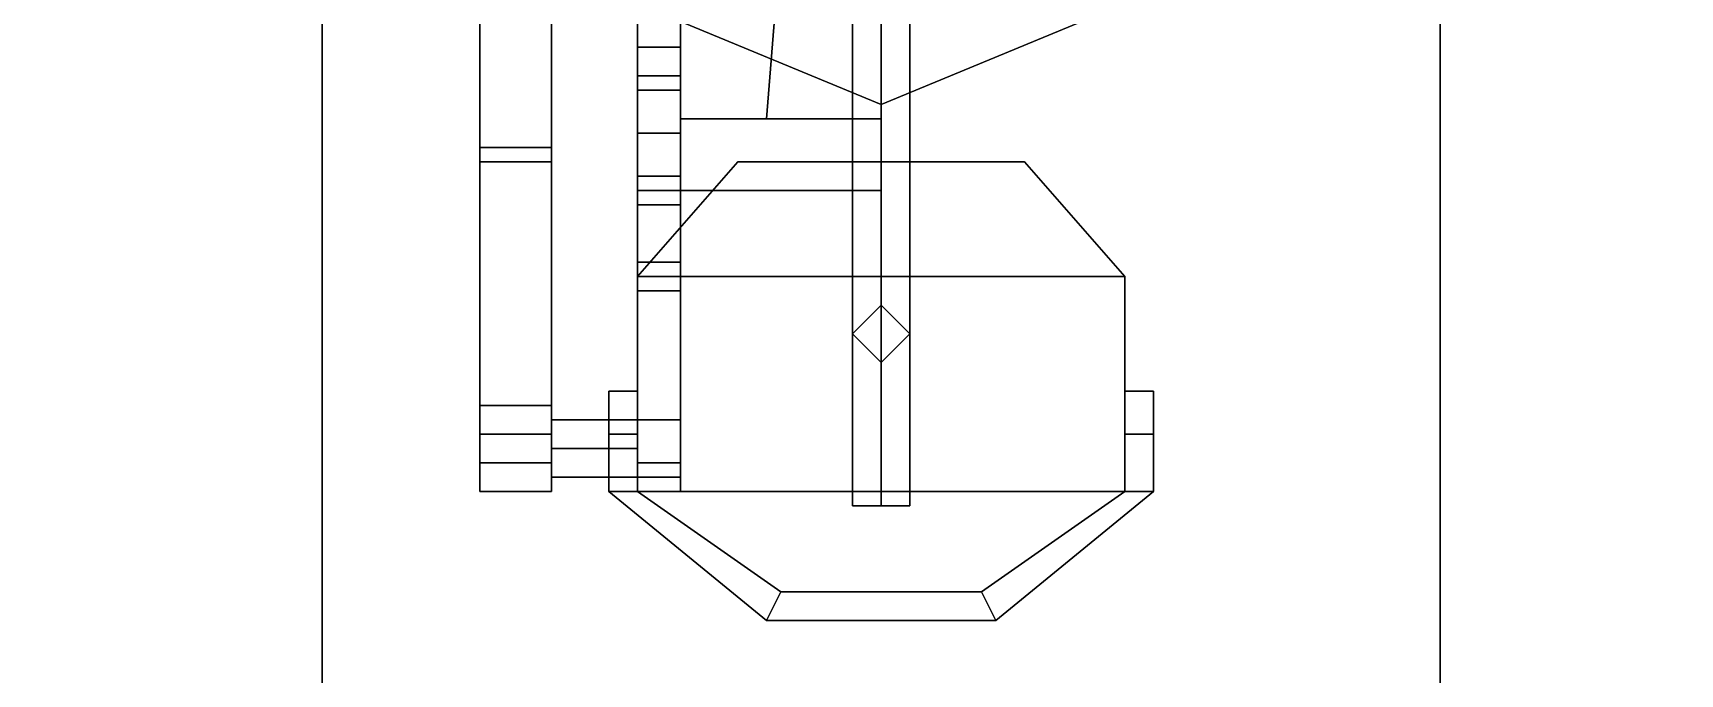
# Model space of a CAD drawing. Header units: millimetres. Extents: x -4.4 to 4.4, y -34.7 to 40.8.
# Drawn here: x -0.592 to 0.557, y 10.053 to 10.5 of the extents above; entities that cross this region are included whole.
import ezdxf

# ---------------------------------------------------------------- set-up
doc = ezdxf.new("R2010")
doc.units = ezdxf.units.MM
doc.layers.add('turret', color=2, linetype='Continuous')

msp = doc.modelspace()

# ---------------------------------------------------------------- linework, layer by layer
for points in [[(-1.59, 9.69, 4.37), (1.59, 9.69, 4.37), (1.59, 13.31, 4.42), (-1.59, 13.31, 4.42)], [(-1.17, 13.31, -2.41), (-0.39, 13.31, -2.54), (-0.39, 9.69, -2.54), (-1.29, 9.69, -2.41)], [(0.39, 9.69, -2.54), (-0.39, 9.69, -2.54), (-0.39, 13.31, -2.54), (0.39, 13.31, -2.54)], [(1.29, 9.69, -2.41), (0.39, 9.69, -2.54), (0.39, 13.31, -2.54), (1.17, 13.31, -2.41)], [(-0.3323, 10.5877, 4.41), (0, 10.45, 4.41), (0, 10.54, 4.41), (-0.2687, 10.6513, 4.41)], [(0, 10.45, 4.41), (0.3323, 10.5877, 4.41), (0.2687, 10.6513, 4.41), (0, 10.54, 4.41)], [(-0.3323, 10.5877, 4.38), (0, 10.45, 4.38), (0, 10.45, 4.41), (-0.3323, 10.5877, 4.41)], [(0, 10.45, 4.38), (0.3323, 10.5877, 4.38), (0.3323, 10.5877, 4.41), (0, 10.45, 4.41)]]:
    msp.add_3dface(points)
at = {"layer": 'turret', "color": 3}
for points in [[(-0.08, 10.44, 5.61), (-0.06, 10.69, 5.63), (0, 10.69, 5.63), (0, 10.44, 5.61)], [(-0.08, 10.44, 5.66), (-0.06, 10.69, 5.66), (-0.06, 10.69, 5.63), (-0.08, 10.44, 5.61)], [(0, 10.44, 5.66), (0, 10.69, 5.66), (-0.06, 10.69, 5.66), (-0.08, 10.44, 5.66)], [(0, 10.69, 5.63), (0, 10.69, 5.66), (0, 10.44, 5.66), (0, 10.44, 5.61)], [(0, 10.39, 5.66), (0, 10.44, 5.66), (-0.14, 10.44, 5.66), (-0.14, 10.39, 5.66)], [(-0.14, 10.39, 5.61), (-0.14, 10.44, 5.61), (0, 10.44, 5.61), (0, 10.39, 5.61)], [(-0.14, 10.39, 5.66), (-0.14, 10.44, 5.66), (-0.14, 10.44, 5.61), (-0.14, 10.39, 5.61)], [(-0.14, 10.44, 5.63), (-0.14, 10.44, 5.66), (-0.08, 10.44, 5.66), (-0.08, 10.44, 5.63)], [(0, 10.44, 5.61), (0, 10.44, 5.66), (0, 10.39, 5.66), (0, 10.39, 5.61)], [(0, 10.39, 5.61), (0, 10.39, 5.66), (-0.14, 10.39, 5.66), (-0.14, 10.39, 5.61)]]:
    msp.add_3dface(points, dxfattribs=at)
at = {"layer": 'turret'}
for points in [[(-0.28, 10.56, 5.54), (-0.28, 10.42, 5.61), (-0.23, 10.42, 5.61), (-0.23, 10.56, 5.54)], [(-0.28, 10.41, 5.55), (-0.28, 10.42, 5.61), (-0.28, 10.56, 5.54), (-0.28, 10.55, 5.48)], [(-0.23, 10.56, 5.54), (-0.23, 10.42, 5.61), (-0.23, 10.41, 5.55), (-0.23, 10.55, 5.48)], [(-0.23, 10.55, 5.48), (-0.23, 10.41, 5.55), (-0.28, 10.41, 5.55), (-0.28, 10.55, 5.48)], [(-0.14, 10.47, 5.93), (-0.14, 10.54, 5.93), (-0.17, 10.54, 5.93), (-0.17, 10.47, 5.93)], [(-0.17, 10.54, 5.93), (-0.17, 10.53, 5.88), (-0.17, 10.49, 5.88), (-0.17, 10.47, 5.93)], [(-0.14, 10.49, 5.88), (-0.14, 10.53, 5.88), (-0.14, 10.54, 5.93), (-0.14, 10.47, 5.93)], [(-0.17, 10.49, 5.88), (-0.17, 10.53, 5.88), (-0.14, 10.53, 5.88), (-0.14, 10.49, 5.88)], [(-0.02, 10.53, 4.86), (0, 10.53, 4.84), (0, 10.17, 4.84), (-0.02, 10.17, 4.86)], [(0, 10.53, 4.88), (-0.02, 10.53, 4.86), (-0.02, 10.17, 4.86), (0, 10.17, 4.88)], [(0, 10.53, 4.84), (0.02, 10.53, 4.86), (0.02, 10.17, 4.86), (0, 10.17, 4.84)], [(0.02, 10.53, 4.86), (0, 10.53, 4.88), (0, 10.17, 4.88), (0.02, 10.17, 4.86)], [(-0.17, 10.43, 5.84), (-0.17, 10.49, 5.88), (-0.14, 10.49, 5.88), (-0.14, 10.43, 5.84)], [(-0.17, 10.47, 5.93), (-0.17, 10.49, 5.88), (-0.17, 10.43, 5.84), (-0.17, 10.39, 5.88)], [(-0.14, 10.43, 5.84), (-0.14, 10.49, 5.88), (-0.14, 10.47, 5.93), (-0.14, 10.39, 5.88)], [(-0.14, 10.39, 5.88), (-0.14, 10.47, 5.93), (-0.17, 10.47, 5.93), (-0.17, 10.39, 5.88)], [(-0.17, 10.32, 5.82), (-0.17, 10.4, 5.8), (-0.17, 10.46, 5.66), (-0.17, 10.34, 5.76)], [(-0.17, 10.46, 5.66), (-0.17, 10.4, 5.8), (-0.14, 10.4, 5.8), (-0.14, 10.46, 5.66)], [(-0.17, 10.34, 5.76), (-0.17, 10.46, 5.66), (-0.17, 10.46, 5.61), (-0.17, 10.38, 5.64)], [(-0.17, 10.46, 5.61), (-0.17, 10.46, 5.66), (-0.14, 10.46, 5.66), (-0.14, 10.46, 5.61)], [(-0.17, 10.38, 5.64), (-0.17, 10.46, 5.61), (-0.17, 10.46, 5.54), (-0.17, 10.38, 5.54)], [(-0.17, 10.38, 5.54), (-0.17, 10.46, 5.54), (-0.14, 10.46, 5.54), (-0.14, 10.38, 5.54)], [(-0.17, 10.46, 5.54), (-0.17, 10.46, 5.61), (-0.14, 10.46, 5.61), (-0.14, 10.46, 5.54)], [(-0.14, 10.46, 5.66), (-0.14, 10.4, 5.8), (-0.14, 10.32, 5.82), (-0.14, 10.34, 5.76)], [(-0.14, 10.46, 5.61), (-0.14, 10.46, 5.66), (-0.14, 10.34, 5.76), (-0.14, 10.38, 5.64)], [(-0.14, 10.46, 5.54), (-0.14, 10.46, 5.61), (-0.14, 10.38, 5.64), (-0.14, 10.38, 5.54)], [(-0.17, 10.39, 5.88), (-0.17, 10.43, 5.84), (-0.17, 10.4, 5.8), (-0.17, 10.32, 5.82)], [(-0.17, 10.4, 5.8), (-0.17, 10.43, 5.84), (-0.14, 10.43, 5.84), (-0.14, 10.4, 5.8)], [(-0.14, 10.4, 5.8), (-0.14, 10.43, 5.84), (-0.14, 10.39, 5.88), (-0.14, 10.32, 5.82)], [(-0.28, 10.42, 5.61), (-0.28, 10.24, 5.61), (-0.23, 10.24, 5.61), (-0.23, 10.42, 5.61)], [(-0.28, 10.18, 5.55), (-0.28, 10.24, 5.61), (-0.28, 10.42, 5.61), (-0.28, 10.41, 5.55)], [(-0.23, 10.42, 5.61), (-0.23, 10.24, 5.61), (-0.23, 10.18, 5.55), (-0.23, 10.41, 5.55)], [(-0.23, 10.41, 5.55), (-0.23, 10.18, 5.55), (-0.28, 10.18, 5.55), (-0.28, 10.41, 5.55)], [(0.1, 10.41, 5), (-0.1, 10.41, 5), (-0.17, 10.33, 5), (0.17, 10.33, 5)], [(-0.17, 10.33, 5), (-0.1, 10.41, 5), (-0.1, 10.41, 4.98), (-0.17, 10.33, 4.98)], [(0.1, 10.41, 4.98), (-0.1, 10.41, 4.98), (-0.1, 10.41, 5), (0.1, 10.41, 5)], [(0.17, 10.33, 4.98), (0.1, 10.41, 4.98), (0.1, 10.41, 5), (0.17, 10.33, 5)], [(-0.14, 10.32, 5.82), (-0.14, 10.39, 5.88), (-0.17, 10.39, 5.88), (-0.17, 10.32, 5.82)], [(-0.14, 10.38, 5.64), (-0.14, 10.34, 5.76), (-0.17, 10.34, 5.76), (-0.17, 10.38, 5.64)], [(-0.14, 10.38, 5.54), (-0.14, 10.38, 5.64), (-0.17, 10.38, 5.64), (-0.17, 10.38, 5.54)], [(-0.17, 10.19, 5.7), (-0.17, 10.32, 5.82), (-0.17, 10.34, 5.76), (-0.17, 10.23, 5.66)], [(-0.17, 10.23, 5.66), (-0.17, 10.34, 5.76), (-0.14, 10.34, 5.76), (-0.14, 10.23, 5.66)], [(-0.14, 10.34, 5.76), (-0.14, 10.32, 5.82), (-0.14, 10.19, 5.7), (-0.14, 10.23, 5.66)], [(0.17, 10.33, 5), (-0.17, 10.33, 5), (-0.17, 10.18, 5), (0.17, 10.18, 5)], [(-0.17, 10.18, 5), (-0.17, 10.33, 5), (-0.17, 10.33, 4.98), (-0.17, 10.18, 4.98)], [(-0.14, 10.19, 5.7), (-0.14, 10.32, 5.82), (-0.17, 10.32, 5.82), (-0.17, 10.19, 5.7)], [(0.17, 10.18, 4.98), (0.17, 10.33, 4.98), (0.17, 10.33, 5), (0.17, 10.18, 5)], [(0, 10.31, 4.81), (-0.02, 10.29, 4.81), (-0.02, 10.29, 4.98), (0, 10.31, 4.98)], [(0.02, 10.29, 4.81), (0, 10.31, 4.81), (0, 10.31, 4.98), (0.02, 10.29, 4.98)], [(-0.02, 10.29, 4.81), (0, 10.27, 4.81), (0, 10.27, 4.98), (-0.02, 10.29, 4.98)], [(0, 10.27, 4.81), (0.02, 10.29, 4.81), (0.02, 10.29, 4.98), (0, 10.27, 4.98)], [(-0.17, 10.25, 5.25), (-0.17, 10.25, 4.98), (-0.19, 10.25, 4.98), (-0.19, 10.25, 5.25)], [(-0.19, 10.25, 4.98), (-0.19, 10.22, 4.98), (-0.19, 10.22, 5.16), (-0.19, 10.25, 5.25)], [(-0.19, 10.25, 5.25), (-0.19, 10.18, 5.25), (-0.17, 10.18, 5.25), (-0.17, 10.25, 5.25)], [(-0.19, 10.22, 5.16), (-0.19, 10.18, 5.16), (-0.19, 10.18, 5.25), (-0.19, 10.25, 5.25)], [(-0.17, 10.22, 5.16), (-0.17, 10.22, 5), (-0.17, 10.25, 5), (-0.17, 10.25, 5.25)], [(-0.17, 10.18, 5.25), (-0.17, 10.18, 5.16), (-0.17, 10.22, 5.16), (-0.17, 10.25, 5.25)], [(0.19, 10.25, 5.25), (0.19, 10.25, 4.98), (0.17, 10.25, 4.98), (0.17, 10.25, 5.25)], [(0.17, 10.25, 5.25), (0.17, 10.25, 5), (0.17, 10.22, 5), (0.17, 10.22, 5.16)], [(0.19, 10.18, 5.25), (0.19, 10.25, 5.25), (0.17, 10.25, 5.25), (0.17, 10.18, 5.25)], [(0.17, 10.25, 5.25), (0.17, 10.22, 5.16), (0.17, 10.18, 5.16), (0.17, 10.18, 5.25)], [(0.19, 10.22, 4.98), (0.19, 10.25, 4.98), (0.19, 10.25, 5.25), (0.19, 10.22, 5.16)], [(0.19, 10.18, 5.16), (0.19, 10.22, 5.16), (0.19, 10.25, 5.25), (0.19, 10.18, 5.25)], [(-0.28, 10.24, 5.61), (-0.28, 10.24, 5.68), (-0.23, 10.24, 5.68), (-0.23, 10.24, 5.61)], [(-0.28, 10.18, 5.68), (-0.28, 10.24, 5.68), (-0.28, 10.24, 5.61), (-0.28, 10.18, 5.55)], [(-0.28, 10.24, 5.68), (-0.28, 10.22, 5.71), (-0.23, 10.22, 5.71), (-0.23, 10.24, 5.68)], [(-0.28, 10.2, 5.71), (-0.28, 10.22, 5.71), (-0.28, 10.24, 5.68), (-0.28, 10.18, 5.68)], [(-0.23, 10.24, 5.61), (-0.23, 10.24, 5.68), (-0.23, 10.18, 5.68), (-0.23, 10.18, 5.55)], [(-0.23, 10.24, 5.68), (-0.23, 10.22, 5.71), (-0.23, 10.2, 5.71), (-0.23, 10.18, 5.68)], [(-0.23, 10.23, 5.68), (-0.23, 10.21, 5.7), (-0.17, 10.21, 5.7), (-0.17, 10.23, 5.68)], [(-0.23, 10.21, 5.66), (-0.23, 10.23, 5.68), (-0.17, 10.23, 5.68), (-0.17, 10.21, 5.66)], [(-0.17, 10.2, 5.65), (-0.17, 10.23, 5.66), (-0.14, 10.23, 5.66), (-0.14, 10.2, 5.65)], [(-0.17, 10.18, 5.68), (-0.17, 10.19, 5.7), (-0.17, 10.23, 5.66), (-0.17, 10.2, 5.65)], [(-0.14, 10.23, 5.66), (-0.14, 10.19, 5.7), (-0.14, 10.18, 5.68), (-0.14, 10.2, 5.65)], [(-0.23, 10.2, 5.71), (-0.23, 10.22, 5.71), (-0.28, 10.22, 5.71), (-0.28, 10.2, 5.71)], [(-0.19, 10.22, 5.16), (-0.19, 10.22, 4.98), (-0.17, 10.22, 4.98), (-0.17, 10.22, 5.16)], [(-0.17, 10.22, 5.16), (-0.17, 10.18, 5.16), (-0.19, 10.18, 5.16), (-0.19, 10.22, 5.16)], [(0.17, 10.22, 5.16), (0.17, 10.22, 4.98), (0.19, 10.22, 4.98), (0.19, 10.22, 5.16)], [(0.17, 10.18, 5.16), (0.17, 10.22, 5.16), (0.19, 10.22, 5.16), (0.19, 10.18, 5.16)], [(-0.23, 10.21, 5.7), (-0.23, 10.19, 5.68), (-0.17, 10.19, 5.68), (-0.17, 10.21, 5.7)], [(-0.23, 10.19, 5.68), (-0.23, 10.21, 5.66), (-0.17, 10.21, 5.66), (-0.17, 10.19, 5.68)], [(-0.23, 10.18, 5.68), (-0.23, 10.2, 5.71), (-0.28, 10.2, 5.71), (-0.28, 10.18, 5.68)], [(-0.14, 10.2, 5.65), (-0.14, 10.18, 5.68), (-0.17, 10.18, 5.68), (-0.17, 10.2, 5.65)], [(-0.14, 10.18, 5.68), (-0.14, 10.19, 5.7), (-0.17, 10.19, 5.7), (-0.17, 10.18, 5.68)], [(-0.23, 10.18, 5.55), (-0.23, 10.18, 5.68), (-0.28, 10.18, 5.68), (-0.28, 10.18, 5.55)], [(-0.07, 10.11, 5.25), (-0.17, 10.18, 5.25), (-0.19, 10.18, 5.25), (-0.08, 10.09, 5.25)], [(-0.08, 10.09, 5.25), (-0.19, 10.18, 5.25), (-0.19, 10.18, 5.16), (-0.08, 10.09, 5.16)], [(-0.08, 10.09, 5.16), (-0.19, 10.18, 5.16), (-0.17, 10.18, 5.16), (-0.07, 10.11, 5.16)], [(0.17, 10.18, 5), (-0.17, 10.18, 5), (-0.07, 10.11, 5), (0.07, 10.11, 5)], [(-0.07, 10.11, 5), (-0.17, 10.18, 5), (-0.17, 10.18, 4.98), (-0.07, 10.11, 4.98)], [(-0.17, 10.18, 5.16), (-0.17, 10.18, 5.25), (-0.07, 10.11, 5.25), (-0.07, 10.11, 5.16)], [(0.02, 10.17, 4.86), (0, 10.17, 4.88), (-0.02, 10.17, 4.86), (0, 10.17, 4.84)], [(0.07, 10.11, 4.98), (0.17, 10.18, 4.98), (0.17, 10.18, 5), (0.07, 10.11, 5)], [(0.19, 10.18, 5.16), (0.08, 10.09, 5.16), (0.07, 10.11, 5.16), (0.17, 10.18, 5.16)], [(0.17, 10.18, 5.25), (0.07, 10.11, 5.25), (0.08, 10.09, 5.25), (0.19, 10.18, 5.25)], [(0.07, 10.11, 5.16), (0.07, 10.11, 5.25), (0.17, 10.18, 5.25), (0.17, 10.18, 5.16)], [(0.19, 10.18, 5.25), (0.08, 10.09, 5.25), (0.08, 10.09, 5.16), (0.19, 10.18, 5.16)], [(0.07, 10.11, 5.25), (-0.07, 10.11, 5.25), (-0.08, 10.09, 5.25), (0.08, 10.09, 5.25)], [(0.08, 10.09, 5.16), (-0.08, 10.09, 5.16), (-0.07, 10.11, 5.16), (0.07, 10.11, 5.16)], [(0.07, 10.11, 5), (-0.07, 10.11, 5), (-0.07, 10.11, 4.98), (0.07, 10.11, 4.98)], [(-0.07, 10.11, 5.16), (-0.07, 10.11, 5.25), (0.07, 10.11, 5.25), (0.07, 10.11, 5.16)], [(0.08, 10.09, 5.25), (-0.08, 10.09, 5.25), (-0.08, 10.09, 5.16), (0.08, 10.09, 5.16)]]:
    msp.add_3dface(points, dxfattribs=at)

doc.saveas('drawing.dxf')
